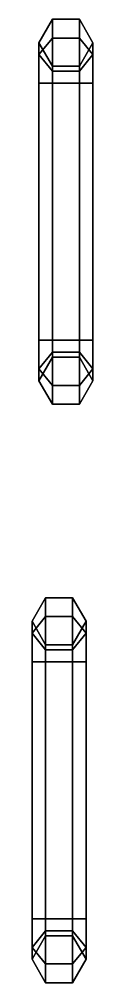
# Model space of a CAD drawing. Extents: x -5.6 to 5.5, y -31.2 to 9.6.
# Drawn here: x -5.56 to -5.11, y 2.45 to 9.57 of the extents above; entities that cross this region are included whole.
import ezdxf

# ---------------------------------------------------------------- set-up
doc = ezdxf.new("R2010")
doc.units = 0
doc.layers.add('BOATS', color=1, linetype='CONTINUOUS')

msp = doc.modelspace()

# ---------------------------------------------------------------- linework, layer by layer
at = {"layer": 'BOATS'}
for points in [[(-5.41, 9.4346, 5.3454), (-5.51, 9.3121, 5.4679), (-5.51, 9.4, 5.68), (-5.41, 9.5732, 5.68)], [(-5.51, 9.4, 6.05), (-5.41, 9.5732, 6.05), (-5.41, 9.5732, 5.68), (-5.51, 9.4, 5.68)], [(-5.41, 9.5732, 6.05), (-5.51, 9.4, 6.05), (-5.51, 9.3121, 6.2621), (-5.41, 9.4346, 6.3846)], [(-5.21, 9.4346, 5.3454), (-5.41, 9.4346, 5.3454), (-5.41, 9.5732, 5.68), (-5.21, 9.5732, 5.68)], [(-5.41, 9.5732, 6.05), (-5.21, 9.5732, 6.05), (-5.21, 9.5732, 5.68), (-5.41, 9.5732, 5.68)], [(-5.21, 9.5732, 6.05), (-5.41, 9.5732, 6.05), (-5.41, 9.4346, 6.3846), (-5.21, 9.4346, 6.3846)], [(-5.11, 9.3121, 5.4679), (-5.21, 9.4346, 5.3454), (-5.21, 9.5732, 5.68), (-5.11, 9.4, 5.68)], [(-5.21, 9.5732, 6.05), (-5.11, 9.4, 6.05), (-5.11, 9.4, 5.68), (-5.21, 9.5732, 5.68)], [(-5.11, 9.4, 6.05), (-5.21, 9.5732, 6.05), (-5.21, 9.4346, 6.3846), (-5.11, 9.3121, 6.2621)], [(-5.41, 9.1, 5.2068), (-5.51, 9.1, 5.38), (-5.51, 9.3121, 5.4679), (-5.41, 9.4346, 5.3454)], [(-5.41, 9.4346, 6.3846), (-5.51, 9.3121, 6.2621), (-5.51, 9.1, 6.35), (-5.41, 9.1, 6.5232)], [(-5.21, 9.1, 5.2068), (-5.41, 9.1, 5.2068), (-5.41, 9.4346, 5.3454), (-5.21, 9.4346, 5.3454)], [(-5.21, 9.4346, 6.3846), (-5.41, 9.4346, 6.3846), (-5.41, 9.1, 6.5232), (-5.21, 9.1, 6.5232)], [(-5.11, 9.1, 5.38), (-5.21, 9.1, 5.2068), (-5.21, 9.4346, 5.3454), (-5.11, 9.3121, 5.4679)], [(-5.11, 9.3121, 6.2621), (-5.21, 9.4346, 6.3846), (-5.21, 9.1, 6.5232), (-5.11, 9.1, 6.35)], [(-5.51, 9.3121, 5.4679), (-5.41, 9.1897, 5.5903), (-5.41, 9.2268, 5.68), (-5.51, 9.4, 5.68)], [(-5.41, 9.2268, 6.05), (-5.51, 9.4, 6.05), (-5.51, 9.4, 5.68), (-5.41, 9.2268, 5.68)], [(-5.51, 9.4, 6.05), (-5.41, 9.2268, 6.05), (-5.41, 9.1897, 6.1397), (-5.51, 9.3121, 6.2621)], [(-5.21, 9.1897, 5.5903), (-5.11, 9.3121, 5.4679), (-5.11, 9.4, 5.68), (-5.21, 9.2268, 5.68)], [(-5.11, 9.4, 6.05), (-5.21, 9.2268, 6.05), (-5.21, 9.2268, 5.68), (-5.11, 9.4, 5.68)], [(-5.21, 9.2268, 6.05), (-5.11, 9.4, 6.05), (-5.11, 9.3121, 6.2621), (-5.21, 9.1897, 6.1397)], [(-5.51, 9.1, 5.38), (-5.41, 9.1, 5.5532), (-5.41, 9.1897, 5.5903), (-5.51, 9.3121, 5.4679)], [(-5.51, 9.3121, 6.2621), (-5.41, 9.1897, 6.1397), (-5.41, 9.1, 6.1768), (-5.51, 9.1, 6.35)], [(-5.21, 9.1, 5.5532), (-5.11, 9.1, 5.38), (-5.11, 9.3121, 5.4679), (-5.21, 9.1897, 5.5903)], [(-5.21, 9.1897, 6.1397), (-5.11, 9.3121, 6.2621), (-5.11, 9.1, 6.35), (-5.21, 9.1, 6.1768)], [(-5.21, 9.2268, 6.05), (-5.41, 9.2268, 6.05), (-5.41, 9.2268, 5.68), (-5.21, 9.2268, 5.68)], [(-5.41, 9.2268, 6.05), (-5.21, 9.2268, 6.05), (-5.21, 9.1897, 6.1397), (-5.41, 9.1897, 6.1397)], [(-5.41, 9.1897, 5.5903), (-5.21, 9.1897, 5.5903), (-5.21, 9.2268, 5.68), (-5.41, 9.2268, 5.68)], [(-5.21, 9.2268, 5.68), (-5.21, 9.2268, 6.05), (-5.21, 9.1897, 6.1397), (-5.21, 9.1897, 5.5903)], [(-5.21, 9.1897, 5.5903), (-5.21, 9.1897, 6.1397), (-5.21, 9.2268, 6.05), (-5.21, 9.2268, 5.68)], [(-5.41, 9.1, 5.5532), (-5.21, 9.1, 5.5532), (-5.21, 9.1897, 5.5903), (-5.41, 9.1897, 5.5903)], [(-5.41, 9.1897, 6.1397), (-5.21, 9.1897, 6.1397), (-5.21, 9.1, 6.1768), (-5.41, 9.1, 6.1768)], [(-5.21, 9.1, 5.5532), (-5.21, 9.1, 6.1768), (-5.21, 9.1897, 6.1397), (-5.21, 9.1897, 5.5903)], [(-5.21, 9.1897, 5.5903), (-5.21, 9.1897, 6.1397), (-5.21, 9.1, 6.1768), (-5.21, 9.1, 5.5532)], [(-5.41, 9.1, 5.5532), (-5.51, 9.1, 5.38), (-5.51, 7.2, 5.38), (-5.41, 7.2, 5.5532)], [(-5.51, 9.1, 5.38), (-5.41, 9.1, 5.2068), (-5.41, 7.2, 5.2068), (-5.51, 7.2, 5.38)], [(-5.51, 9.1, 6.35), (-5.41, 9.1, 6.1768), (-5.41, 7.2, 6.1768), (-5.51, 7.2, 6.35)], [(-5.41, 9.1, 6.5232), (-5.51, 9.1, 6.35), (-5.51, 7.2, 6.35), (-5.41, 7.2, 6.5232)], [(-5.21, 9.1, 5.5532), (-5.41, 9.1, 5.5532), (-5.41, 7.2, 5.5532), (-5.21, 7.2, 5.5532)], [(-5.41, 9.1, 5.2068), (-5.21, 9.1, 5.2068), (-5.21, 7.2, 5.2068), (-5.41, 7.2, 5.2068)], [(-5.41, 9.1, 6.1768), (-5.21, 9.1, 6.1768), (-5.21, 7.2, 6.1768), (-5.41, 7.2, 6.1768)], [(-5.21, 9.1, 6.5232), (-5.41, 9.1, 6.5232), (-5.41, 7.2, 6.5232), (-5.21, 7.2, 6.5232)], [(-5.21, 9.1, 5.5532), (-5.21, 9.1, 6.1768), (-5.21, 7.2, 6.1768), (-5.21, 7.2, 5.5532)], [(-5.21, 7.2, 5.5532), (-5.21, 7.2, 6.1768), (-5.21, 9.1, 6.1768), (-5.21, 9.1, 5.5532)], [(-5.11, 9.1, 5.38), (-5.21, 9.1, 5.5532), (-5.21, 7.2, 5.5532), (-5.11, 7.2, 5.38)], [(-5.21, 9.1, 5.2068), (-5.11, 9.1, 5.38), (-5.11, 7.2, 5.38), (-5.21, 7.2, 5.2068)], [(-5.21, 9.1, 6.1768), (-5.11, 9.1, 6.35), (-5.11, 7.2, 6.35), (-5.21, 7.2, 6.1768)], [(-5.11, 9.1, 6.35), (-5.21, 9.1, 6.5232), (-5.21, 7.2, 6.5232), (-5.11, 7.2, 6.35)], [(-5.51, 6.9879, 5.4679), (-5.41, 7.1103, 5.5903), (-5.41, 7.2, 5.5532), (-5.51, 7.2, 5.38)], [(-5.41, 6.8654, 5.3454), (-5.51, 6.9879, 5.4679), (-5.51, 7.2, 5.38), (-5.41, 7.2, 5.2068)], [(-5.41, 7.2, 6.5232), (-5.51, 7.2, 6.35), (-5.51, 6.9879, 6.2621), (-5.41, 6.8654, 6.3846)], [(-5.51, 7.2, 6.35), (-5.41, 7.2, 6.1768), (-5.41, 7.1103, 6.1397), (-5.51, 6.9879, 6.2621)], [(-5.41, 7.1103, 5.5903), (-5.21, 7.1103, 5.5903), (-5.21, 7.2, 5.5532), (-5.41, 7.2, 5.5532)], [(-5.21, 6.8654, 5.3454), (-5.41, 6.8654, 5.3454), (-5.41, 7.2, 5.2068), (-5.21, 7.2, 5.2068)], [(-5.21, 7.2, 6.5232), (-5.41, 7.2, 6.5232), (-5.41, 6.8654, 6.3846), (-5.21, 6.8654, 6.3846)], [(-5.41, 7.2, 6.1768), (-5.21, 7.2, 6.1768), (-5.21, 7.1103, 6.1397), (-5.41, 7.1103, 6.1397)], [(-5.21, 7.2, 5.5532), (-5.21, 7.2, 6.1768), (-5.21, 7.1103, 6.1397), (-5.21, 7.1103, 5.5903)], [(-5.21, 7.1103, 5.5903), (-5.21, 7.1103, 6.1397), (-5.21, 7.2, 6.1768), (-5.21, 7.2, 5.5532)], [(-5.21, 7.1103, 5.5903), (-5.11, 6.9879, 5.4679), (-5.11, 7.2, 5.38), (-5.21, 7.2, 5.5532)], [(-5.11, 6.9879, 5.4679), (-5.21, 6.8654, 5.3454), (-5.21, 7.2, 5.2068), (-5.11, 7.2, 5.38)], [(-5.11, 7.2, 6.35), (-5.21, 7.2, 6.5232), (-5.21, 6.8654, 6.3846), (-5.11, 6.9879, 6.2621)], [(-5.21, 7.2, 6.1768), (-5.11, 7.2, 6.35), (-5.11, 6.9879, 6.2621), (-5.21, 7.1103, 6.1397)], [(-5.51, 6.9, 5.68), (-5.41, 7.0732, 5.68), (-5.41, 7.1103, 5.5903), (-5.51, 6.9879, 5.4679)], [(-5.51, 6.9879, 6.2621), (-5.41, 7.1103, 6.1397), (-5.41, 7.0732, 6.05), (-5.51, 6.9, 6.05)], [(-5.51, 6.9, 6.05), (-5.41, 7.0732, 6.05), (-5.41, 7.0732, 5.68), (-5.51, 6.9, 5.68)], [(-5.41, 7.1103, 6.1397), (-5.21, 7.1103, 6.1397), (-5.21, 7.0732, 6.05), (-5.41, 7.0732, 6.05)], [(-5.41, 7.0732, 5.68), (-5.21, 7.0732, 5.68), (-5.21, 7.1103, 5.5903), (-5.41, 7.1103, 5.5903)], [(-5.41, 7.0732, 6.05), (-5.21, 7.0732, 6.05), (-5.21, 7.0732, 5.68), (-5.41, 7.0732, 5.68)], [(-5.21, 7.0732, 5.68), (-5.11, 6.9, 5.68), (-5.11, 6.9879, 5.4679), (-5.21, 7.1103, 5.5903)], [(-5.21, 7.1103, 5.5903), (-5.21, 7.1103, 6.1397), (-5.21, 7.0732, 6.05), (-5.21, 7.0732, 5.68)], [(-5.21, 7.0732, 5.68), (-5.21, 7.0732, 6.05), (-5.21, 7.1103, 6.1397), (-5.21, 7.1103, 5.5903)], [(-5.21, 7.1103, 6.1397), (-5.11, 6.9879, 6.2621), (-5.11, 6.9, 6.05), (-5.21, 7.0732, 6.05)], [(-5.21, 7.0732, 6.05), (-5.11, 6.9, 6.05), (-5.11, 6.9, 5.68), (-5.21, 7.0732, 5.68)], [(-5.41, 6.7268, 5.68), (-5.51, 6.9, 5.68), (-5.51, 6.9879, 5.4679), (-5.41, 6.8654, 5.3454)], [(-5.41, 6.8654, 6.3846), (-5.51, 6.9879, 6.2621), (-5.51, 6.9, 6.05), (-5.41, 6.7268, 6.05)], [(-5.11, 6.9, 5.68), (-5.21, 6.7268, 5.68), (-5.21, 6.8654, 5.3454), (-5.11, 6.9879, 5.4679)], [(-5.11, 6.9879, 6.2621), (-5.21, 6.8654, 6.3846), (-5.21, 6.7268, 6.05), (-5.11, 6.9, 6.05)], [(-5.41, 6.7268, 6.05), (-5.51, 6.9, 6.05), (-5.51, 6.9, 5.68), (-5.41, 6.7268, 5.68)], [(-5.21, 6.7268, 5.68), (-5.41, 6.7268, 5.68), (-5.41, 6.8654, 5.3454), (-5.21, 6.8654, 5.3454)], [(-5.21, 6.8654, 6.3846), (-5.41, 6.8654, 6.3846), (-5.41, 6.7268, 6.05), (-5.21, 6.7268, 6.05)], [(-5.11, 6.9, 6.05), (-5.21, 6.7268, 6.05), (-5.21, 6.7268, 5.68), (-5.11, 6.9, 5.68)], [(-5.21, 6.7268, 6.05), (-5.41, 6.7268, 6.05), (-5.41, 6.7268, 5.68), (-5.21, 6.7268, 5.68)], [(-5.46, 5.1546, 5.3454), (-5.56, 5.0321, 5.4679), (-5.56, 5.12, 5.68), (-5.46, 5.2932, 5.68)], [(-5.56, 5.12, 6.05), (-5.46, 5.2932, 6.05), (-5.46, 5.2932, 5.68), (-5.56, 5.12, 5.68)], [(-5.46, 5.2932, 6.05), (-5.56, 5.12, 6.05), (-5.56, 5.0321, 6.2621), (-5.46, 5.1546, 6.3846)], [(-5.26, 5.1546, 5.3454), (-5.46, 5.1546, 5.3454), (-5.46, 5.2932, 5.68), (-5.26, 5.2932, 5.68)], [(-5.46, 5.2932, 6.05), (-5.26, 5.2932, 6.05), (-5.26, 5.2932, 5.68), (-5.46, 5.2932, 5.68)], [(-5.26, 5.2932, 6.05), (-5.46, 5.2932, 6.05), (-5.46, 5.1546, 6.3846), (-5.26, 5.1546, 6.3846)], [(-5.16, 5.0321, 5.4679), (-5.26, 5.1546, 5.3454), (-5.26, 5.2932, 5.68), (-5.16, 5.12, 5.68)], [(-5.26, 5.2932, 6.05), (-5.16, 5.12, 6.05), (-5.16, 5.12, 5.68), (-5.26, 5.2932, 5.68)], [(-5.16, 5.12, 6.05), (-5.26, 5.2932, 6.05), (-5.26, 5.1546, 6.3846), (-5.16, 5.0321, 6.2621)], [(-5.46, 4.82, 5.2068), (-5.56, 4.82, 5.38), (-5.56, 5.0321, 5.4679), (-5.46, 5.1546, 5.3454)], [(-5.46, 5.1546, 6.3846), (-5.56, 5.0321, 6.2621), (-5.56, 4.82, 6.35), (-5.46, 4.82, 6.5232)], [(-5.26, 4.82, 5.2068), (-5.46, 4.82, 5.2068), (-5.46, 5.1546, 5.3454), (-5.26, 5.1546, 5.3454)], [(-5.26, 5.1546, 6.3846), (-5.46, 5.1546, 6.3846), (-5.46, 4.82, 6.5232), (-5.26, 4.82, 6.5232)], [(-5.16, 4.82, 5.38), (-5.26, 4.82, 5.2068), (-5.26, 5.1546, 5.3454), (-5.16, 5.0321, 5.4679)], [(-5.16, 5.0321, 6.2621), (-5.26, 5.1546, 6.3846), (-5.26, 4.82, 6.5232), (-5.16, 4.82, 6.35)], [(-5.56, 5.0321, 5.4679), (-5.46, 4.9097, 5.5903), (-5.46, 4.9468, 5.68), (-5.56, 5.12, 5.68)], [(-5.46, 4.9468, 6.05), (-5.56, 5.12, 6.05), (-5.56, 5.12, 5.68), (-5.46, 4.9468, 5.68)], [(-5.56, 5.12, 6.05), (-5.46, 4.9468, 6.05), (-5.46, 4.9097, 6.1397), (-5.56, 5.0321, 6.2621)], [(-5.26, 4.9097, 5.5903), (-5.16, 5.0321, 5.4679), (-5.16, 5.12, 5.68), (-5.26, 4.9468, 5.68)], [(-5.16, 5.12, 6.05), (-5.26, 4.9468, 6.05), (-5.26, 4.9468, 5.68), (-5.16, 5.12, 5.68)], [(-5.26, 4.9468, 6.05), (-5.16, 5.12, 6.05), (-5.16, 5.0321, 6.2621), (-5.26, 4.9097, 6.1397)], [(-5.56, 4.82, 5.38), (-5.46, 4.82, 5.5532), (-5.46, 4.9097, 5.5903), (-5.56, 5.0321, 5.4679)], [(-5.56, 5.0321, 6.2621), (-5.46, 4.9097, 6.1397), (-5.46, 4.82, 6.1768), (-5.56, 4.82, 6.35)], [(-5.26, 4.82, 5.5532), (-5.16, 4.82, 5.38), (-5.16, 5.0321, 5.4679), (-5.26, 4.9097, 5.5903)], [(-5.26, 4.9097, 6.1397), (-5.16, 5.0321, 6.2621), (-5.16, 4.82, 6.35), (-5.26, 4.82, 6.1768)], [(-5.26, 4.9468, 6.05), (-5.46, 4.9468, 6.05), (-5.46, 4.9468, 5.68), (-5.26, 4.9468, 5.68)], [(-5.46, 4.9468, 6.05), (-5.26, 4.9468, 6.05), (-5.26, 4.9097, 6.1397), (-5.46, 4.9097, 6.1397)], [(-5.46, 4.9097, 5.5903), (-5.26, 4.9097, 5.5903), (-5.26, 4.9468, 5.68), (-5.46, 4.9468, 5.68)], [(-5.26, 4.9468, 5.68), (-5.26, 4.9468, 6.05), (-5.26, 4.9097, 6.1397), (-5.26, 4.9097, 5.5903)], [(-5.26, 4.9097, 5.5903), (-5.26, 4.9097, 6.1397), (-5.26, 4.9468, 6.05), (-5.26, 4.9468, 5.68)], [(-5.46, 4.82, 5.5532), (-5.26, 4.82, 5.5532), (-5.26, 4.9097, 5.5903), (-5.46, 4.9097, 5.5903)], [(-5.46, 4.9097, 6.1397), (-5.26, 4.9097, 6.1397), (-5.26, 4.82, 6.1768), (-5.46, 4.82, 6.1768)], [(-5.26, 4.82, 5.5532), (-5.26, 4.82, 6.1768), (-5.26, 4.9097, 6.1397), (-5.26, 4.9097, 5.5903)], [(-5.26, 4.9097, 5.5903), (-5.26, 4.9097, 6.1397), (-5.26, 4.82, 6.1768), (-5.26, 4.82, 5.5532)], [(-5.46, 4.82, 5.5532), (-5.56, 4.82, 5.38), (-5.56, 2.92, 5.38), (-5.46, 2.92, 5.5532)], [(-5.56, 4.82, 5.38), (-5.46, 4.82, 5.2068), (-5.46, 2.92, 5.2068), (-5.56, 2.92, 5.38)], [(-5.56, 4.82, 6.35), (-5.46, 4.82, 6.1768), (-5.46, 2.92, 6.1768), (-5.56, 2.92, 6.35)], [(-5.46, 4.82, 6.5232), (-5.56, 4.82, 6.35), (-5.56, 2.92, 6.35), (-5.46, 2.92, 6.5232)], [(-5.26, 4.82, 5.5532), (-5.46, 4.82, 5.5532), (-5.46, 2.92, 5.5532), (-5.26, 2.92, 5.5532)], [(-5.46, 4.82, 5.2068), (-5.26, 4.82, 5.2068), (-5.26, 2.92, 5.2068), (-5.46, 2.92, 5.2068)], [(-5.46, 4.82, 6.1768), (-5.26, 4.82, 6.1768), (-5.26, 2.92, 6.1768), (-5.46, 2.92, 6.1768)], [(-5.26, 4.82, 6.5232), (-5.46, 4.82, 6.5232), (-5.46, 2.92, 6.5232), (-5.26, 2.92, 6.5232)], [(-5.26, 4.82, 5.5532), (-5.26, 4.82, 6.1768), (-5.26, 2.92, 6.1768), (-5.26, 2.92, 5.5532)], [(-5.26, 2.92, 5.5532), (-5.26, 2.92, 6.1768), (-5.26, 4.82, 6.1768), (-5.26, 4.82, 5.5532)], [(-5.16, 4.82, 5.38), (-5.26, 4.82, 5.5532), (-5.26, 2.92, 5.5532), (-5.16, 2.92, 5.38)], [(-5.26, 4.82, 5.2068), (-5.16, 4.82, 5.38), (-5.16, 2.92, 5.38), (-5.26, 2.92, 5.2068)], [(-5.26, 4.82, 6.1768), (-5.16, 4.82, 6.35), (-5.16, 2.92, 6.35), (-5.26, 2.92, 6.1768)], [(-5.16, 4.82, 6.35), (-5.26, 4.82, 6.5232), (-5.26, 2.92, 6.5232), (-5.16, 2.92, 6.35)], [(-5.56, 2.7079, 5.4679), (-5.46, 2.8303, 5.5903), (-5.46, 2.92, 5.5532), (-5.56, 2.92, 5.38)], [(-5.46, 2.5854, 5.3454), (-5.56, 2.7079, 5.4679), (-5.56, 2.92, 5.38), (-5.46, 2.92, 5.2068)], [(-5.46, 2.92, 6.5232), (-5.56, 2.92, 6.35), (-5.56, 2.7079, 6.2621), (-5.46, 2.5854, 6.3846)], [(-5.56, 2.92, 6.35), (-5.46, 2.92, 6.1768), (-5.46, 2.8303, 6.1397), (-5.56, 2.7079, 6.2621)], [(-5.46, 2.8303, 5.5903), (-5.26, 2.8303, 5.5903), (-5.26, 2.92, 5.5532), (-5.46, 2.92, 5.5532)], [(-5.26, 2.5854, 5.3454), (-5.46, 2.5854, 5.3454), (-5.46, 2.92, 5.2068), (-5.26, 2.92, 5.2068)], [(-5.26, 2.92, 6.5232), (-5.46, 2.92, 6.5232), (-5.46, 2.5854, 6.3846), (-5.26, 2.5854, 6.3846)], [(-5.46, 2.92, 6.1768), (-5.26, 2.92, 6.1768), (-5.26, 2.8303, 6.1397), (-5.46, 2.8303, 6.1397)], [(-5.26, 2.92, 5.5532), (-5.26, 2.92, 6.1768), (-5.26, 2.8303, 6.1397), (-5.26, 2.8303, 5.5903)], [(-5.26, 2.8303, 5.5903), (-5.26, 2.8303, 6.1397), (-5.26, 2.92, 6.1768), (-5.26, 2.92, 5.5532)], [(-5.26, 2.8303, 5.5903), (-5.16, 2.7079, 5.4679), (-5.16, 2.92, 5.38), (-5.26, 2.92, 5.5532)], [(-5.16, 2.7079, 5.4679), (-5.26, 2.5854, 5.3454), (-5.26, 2.92, 5.2068), (-5.16, 2.92, 5.38)], [(-5.16, 2.92, 6.35), (-5.26, 2.92, 6.5232), (-5.26, 2.5854, 6.3846), (-5.16, 2.7079, 6.2621)], [(-5.26, 2.92, 6.1768), (-5.16, 2.92, 6.35), (-5.16, 2.7079, 6.2621), (-5.26, 2.8303, 6.1397)], [(-5.56, 2.62, 5.68), (-5.46, 2.7932, 5.68), (-5.46, 2.8303, 5.5903), (-5.56, 2.7079, 5.4679)], [(-5.56, 2.7079, 6.2621), (-5.46, 2.8303, 6.1397), (-5.46, 2.7932, 6.05), (-5.56, 2.62, 6.05)], [(-5.56, 2.62, 6.05), (-5.46, 2.7932, 6.05), (-5.46, 2.7932, 5.68), (-5.56, 2.62, 5.68)], [(-5.46, 2.8303, 6.1397), (-5.26, 2.8303, 6.1397), (-5.26, 2.7932, 6.05), (-5.46, 2.7932, 6.05)], [(-5.46, 2.7932, 5.68), (-5.26, 2.7932, 5.68), (-5.26, 2.8303, 5.5903), (-5.46, 2.8303, 5.5903)], [(-5.46, 2.7932, 6.05), (-5.26, 2.7932, 6.05), (-5.26, 2.7932, 5.68), (-5.46, 2.7932, 5.68)], [(-5.26, 2.7932, 5.68), (-5.16, 2.62, 5.68), (-5.16, 2.7079, 5.4679), (-5.26, 2.8303, 5.5903)], [(-5.26, 2.8303, 5.5903), (-5.26, 2.8303, 6.1397), (-5.26, 2.7932, 6.05), (-5.26, 2.7932, 5.68)], [(-5.26, 2.7932, 5.68), (-5.26, 2.7932, 6.05), (-5.26, 2.8303, 6.1397), (-5.26, 2.8303, 5.5903)], [(-5.26, 2.8303, 6.1397), (-5.16, 2.7079, 6.2621), (-5.16, 2.62, 6.05), (-5.26, 2.7932, 6.05)], [(-5.26, 2.7932, 6.05), (-5.16, 2.62, 6.05), (-5.16, 2.62, 5.68), (-5.26, 2.7932, 5.68)], [(-5.46, 2.4468, 5.68), (-5.56, 2.62, 5.68), (-5.56, 2.7079, 5.4679), (-5.46, 2.5854, 5.3454)], [(-5.46, 2.5854, 6.3846), (-5.56, 2.7079, 6.2621), (-5.56, 2.62, 6.05), (-5.46, 2.4468, 6.05)], [(-5.16, 2.62, 5.68), (-5.26, 2.4468, 5.68), (-5.26, 2.5854, 5.3454), (-5.16, 2.7079, 5.4679)], [(-5.16, 2.7079, 6.2621), (-5.26, 2.5854, 6.3846), (-5.26, 2.4468, 6.05), (-5.16, 2.62, 6.05)], [(-5.46, 2.4468, 6.05), (-5.56, 2.62, 6.05), (-5.56, 2.62, 5.68), (-5.46, 2.4468, 5.68)], [(-5.26, 2.4468, 5.68), (-5.46, 2.4468, 5.68), (-5.46, 2.5854, 5.3454), (-5.26, 2.5854, 5.3454)], [(-5.26, 2.5854, 6.3846), (-5.46, 2.5854, 6.3846), (-5.46, 2.4468, 6.05), (-5.26, 2.4468, 6.05)], [(-5.16, 2.62, 6.05), (-5.26, 2.4468, 6.05), (-5.26, 2.4468, 5.68), (-5.16, 2.62, 5.68)], [(-5.26, 2.4468, 6.05), (-5.46, 2.4468, 6.05), (-5.46, 2.4468, 5.68), (-5.26, 2.4468, 5.68)]]:
    msp.add_3dface(points, dxfattribs=at)

doc.saveas('drawing.dxf')
